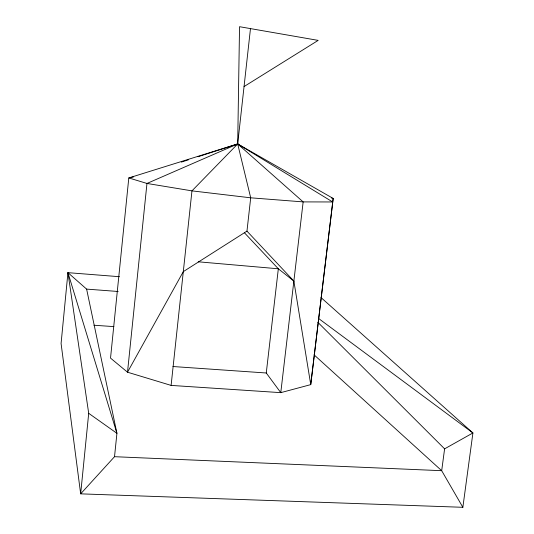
<?xml version="1.0" encoding="UTF-8"?>
<svg xmlns="http://www.w3.org/2000/svg" width="534" height="534" viewBox="0 0 534 534"><rect width="100%" height="100%" fill="white"/><g stroke="black" fill="none" stroke-linecap="round" stroke-linejoin="round"><path stroke-width="0.8" d="M119.469 276.705L67.938 272.66L61.083 343.495L80.661 493.85L462.858 507.3L472.917 432.954L321.014 297.565M88.704 413.323L80.661 493.85L114.523 456.697L116.926 433.308L86.615 289.108L67.938 272.66L88.704 413.323L116.926 433.308L67.938 272.66M171.107 385.408L127.506 372.205L110.525 358.107L128.801 177.942L237.69 143.94L333.176 198.441L310.741 384.627L280.777 392.65L171.107 385.408L191.96 190.865L237.69 143.94L250.479 28.602M331.574 198.074L333.176 198.441L310.741 384.627L293.867 281.071L246.962 231.122L250.706 197.814L237.69 143.94L239.532 26.7L318.171 40.384L244.051 86.568M198.014 156.729L237.69 143.94L303.152 201.899L280.777 392.65L266.266 372.992L278.334 268.789L244.445 232.791M317.87 322.336L444.602 448.847L441.691 470.694L462.858 507.3M246.962 231.122L183.302 271.632L127.506 372.205L146.97 183.449L237.69 143.94L332.655 201.965L303.152 201.899L250.706 197.814L191.96 190.865L146.97 183.449L128.801 177.942L133.64 176.881M444.602 448.847L472.917 432.954L318.858 318.685M235.461 145.061L237.69 143.94L241.809 146.783M181.346 162.096L188.489 159.793M114.523 456.697L441.691 470.694L314.039 354.803M93.931 325.239L113.882 326.608M172.923 366.524L266.266 372.992M86.615 289.108L118.161 291.491M198.241 261.8L278.334 268.789L293.867 281.071"/></g></svg>
